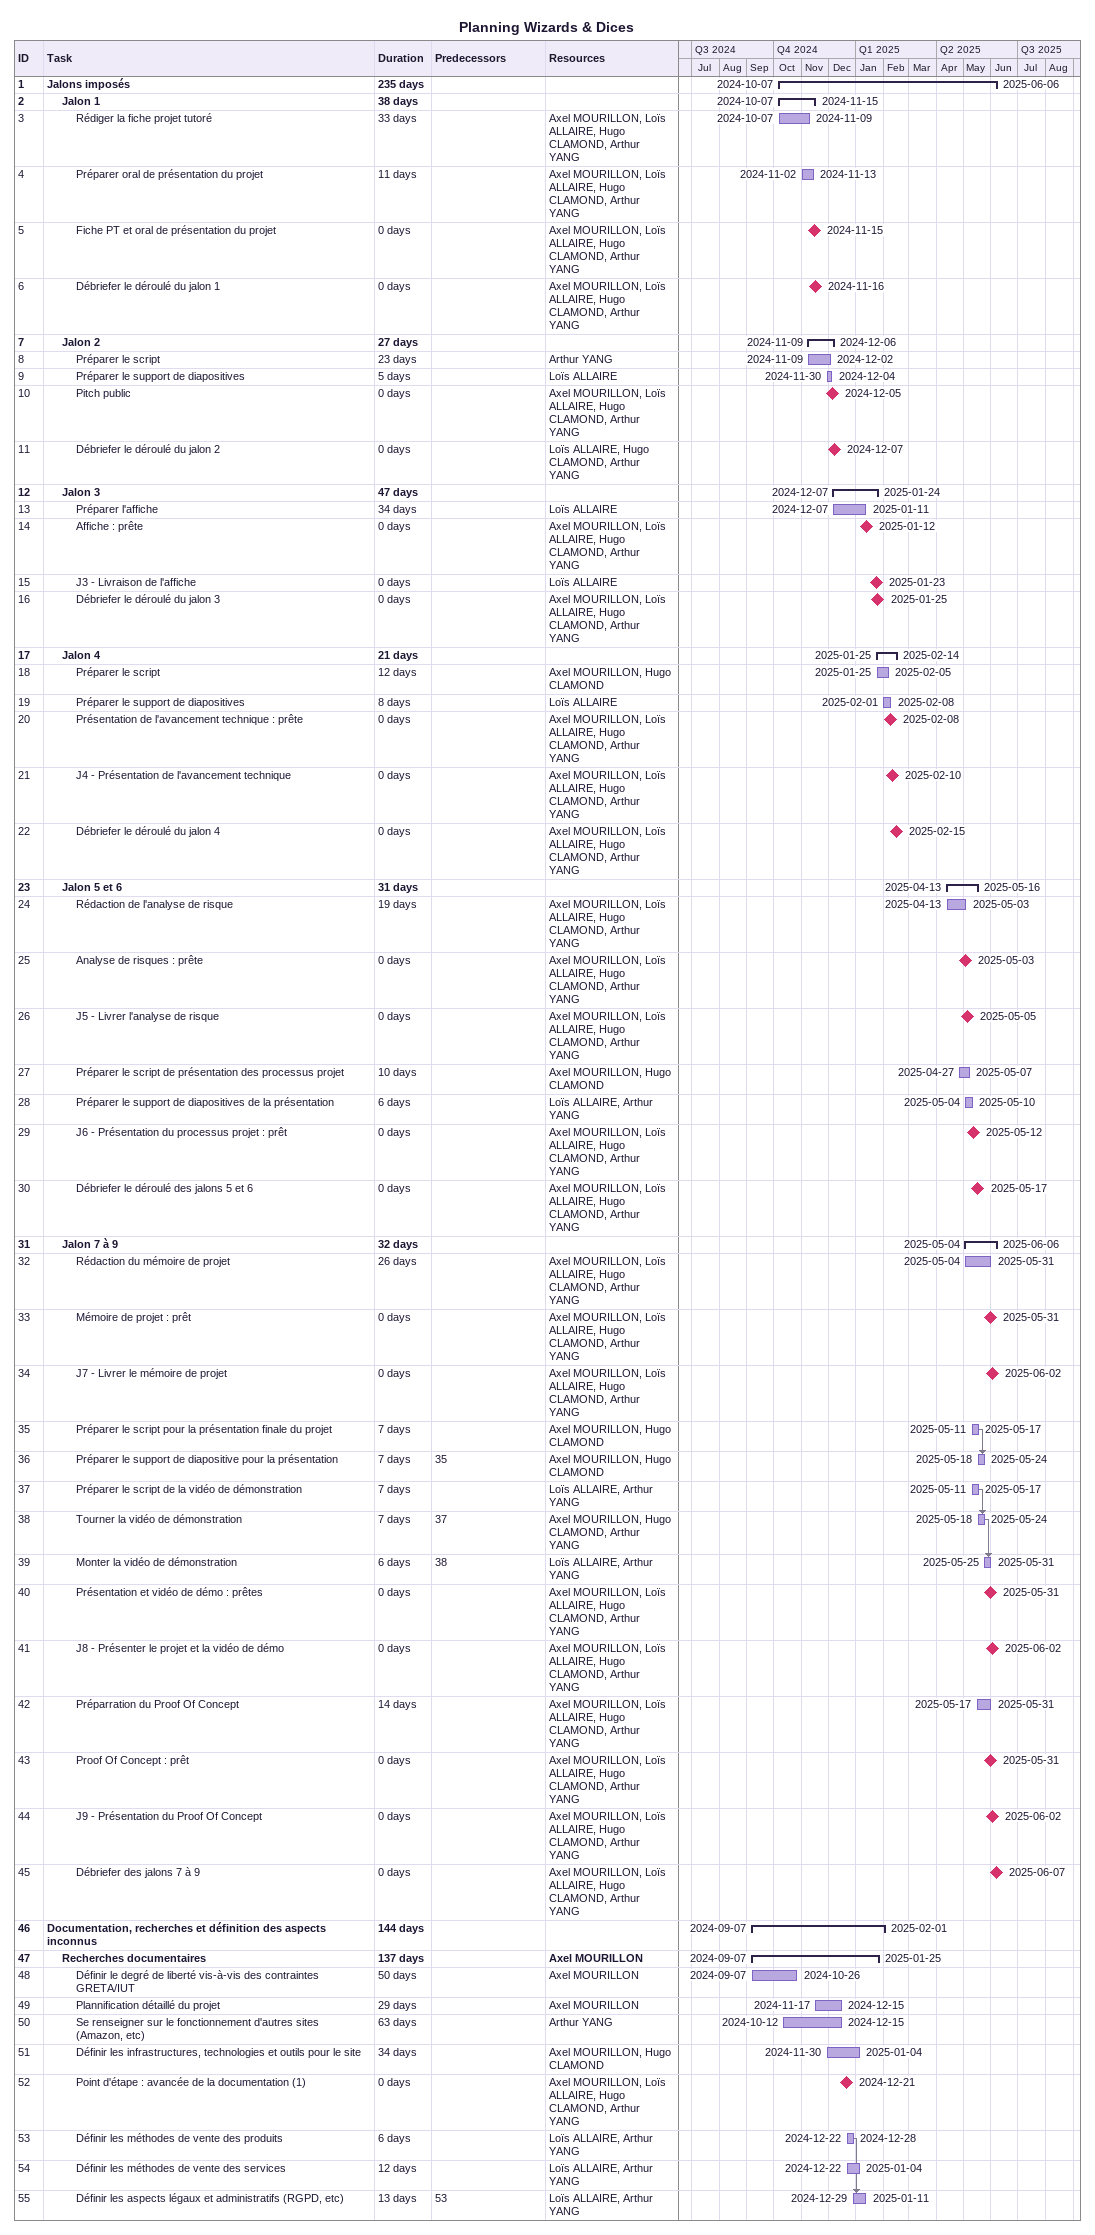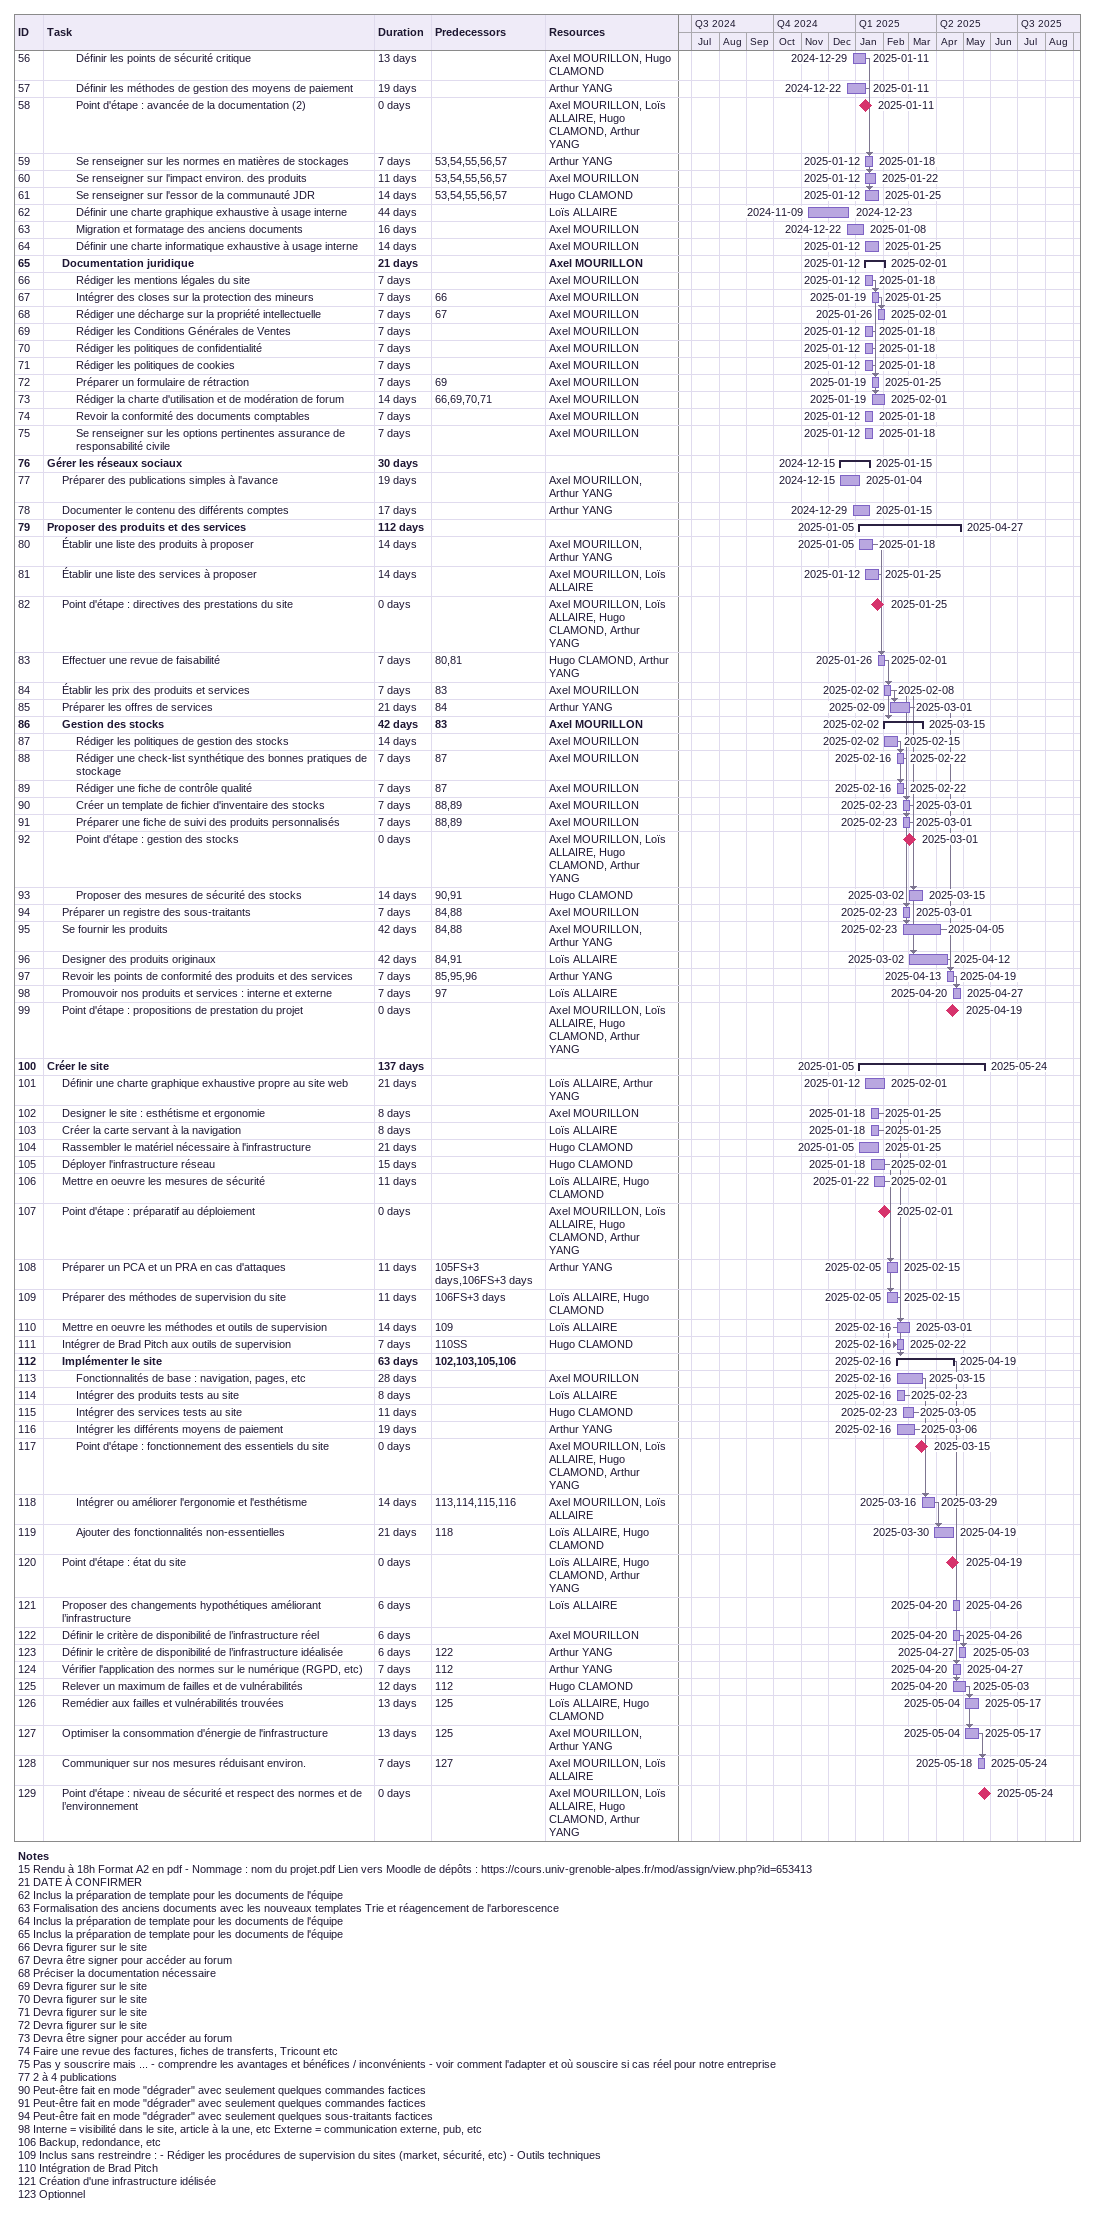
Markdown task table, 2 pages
Planning Wizards & Dices

| ID | Level | Task | Duration | Start | Finish | Predecessors | Resources |
|---|---|---|---|---|---|---|---|
| 1 | 1 | **Jalons imposés** | 235d | 2024-10-07 | 2025-06-06 |  |  |
| 2 | 2 | **Jalon 1** | 38d | 2024-10-07 | 2024-11-15 |  |  |
| 3 | 3 | Rédiger la fiche projet tutoré | 33d | 2024-10-07 | 2024-11-09 |  | Axel MOURILLON, Loïs ALLAIRE, Hugo CLAMOND, Arthur YANG |
| 4 | 3 | Préparer oral de présentation du projet | 11d | 2024-11-02 | 2024-11-13 |  | Axel MOURILLON, Loïs ALLAIRE, Hugo CLAMOND, Arthur YANG |
| 5 | 3 | Fiche PT et oral de présentation du projet | 0d | 2024-11-15 | 2024-11-15 |  | Axel MOURILLON, Loïs ALLAIRE, Hugo CLAMOND, Arthur YANG |
| 6 | 3 | Débriefer le déroulé du jalon 1 | 0d | 2024-11-16 | 2024-11-16 |  | Axel MOURILLON, Loïs ALLAIRE, Hugo CLAMOND, Arthur YANG |
| 7 | 2 | **Jalon 2** | 27d | 2024-11-09 | 2024-12-06 |  |  |
| 8 | 3 | Préparer le script | 23d | 2024-11-09 | 2024-12-02 |  | Arthur YANG |
| 9 | 3 | Préparer le support de diapositives | 5d | 2024-11-30 | 2024-12-04 |  | Loïs ALLAIRE |
| 10 | 3 | Pitch public | 0d | 2024-12-05 | 2024-12-05 |  | Axel MOURILLON, Loïs ALLAIRE, Hugo CLAMOND, Arthur YANG |
| 11 | 3 | Débriefer le déroulé du jalon 2 | 0d | 2024-12-07 | 2024-12-07 |  | Loïs ALLAIRE, Hugo CLAMOND, Arthur YANG |
| 12 | 2 | **Jalon 3** | 47d | 2024-12-07 | 2025-01-24 |  |  |
| 13 | 3 | Préparer l'affiche | 34d | 2024-12-07 | 2025-01-11 |  | Loïs ALLAIRE |
| 14 | 3 | Affiche : prête | 0d | 2025-01-12 | 2025-01-12 |  | Axel MOURILLON, Loïs ALLAIRE, Hugo CLAMOND, Arthur YANG |
| 15 | 3 | J3 - Livraison de l'affiche | 0d | 2025-01-23 | 2025-01-23 |  | Loïs ALLAIRE |
| 16 | 3 | Débriefer le déroulé du jalon 3 | 0d | 2025-01-25 | 2025-01-25 |  | Axel MOURILLON, Loïs ALLAIRE, Hugo CLAMOND, Arthur YANG |
| 17 | 2 | **Jalon 4** | 21d | 2025-01-25 | 2025-02-14 |  |  |
| 18 | 3 | Préparer le script | 12d | 2025-01-25 | 2025-02-05 |  | Axel MOURILLON, Hugo CLAMOND |
| 19 | 3 | Préparer le support de diapositives | 8d | 2025-02-01 | 2025-02-08 |  | Loïs ALLAIRE |
| 20 | 3 | Présentation de l'avancement technique : prête | 0d | 2025-02-08 | 2025-02-08 |  | Axel MOURILLON, Loïs ALLAIRE, Hugo CLAMOND, Arthur YANG |
| 21 | 3 | J4 - Présentation de l'avancement technique | 0d | 2025-02-10 | 2025-02-10 |  | Axel MOURILLON, Loïs ALLAIRE, Hugo CLAMOND, Arthur YANG |
| 22 | 3 | Débriefer le déroulé du jalon 4 | 0d | 2025-02-15 | 2025-02-15 |  | Axel MOURILLON, Loïs ALLAIRE, Hugo CLAMOND, Arthur YANG |
| 23 | 2 | **Jalon 5 et 6** | 31d | 2025-04-13 | 2025-05-16 |  |  |
| 24 | 3 | Rédaction de l'analyse de risque | 19d | 2025-04-13 | 2025-05-03 |  | Axel MOURILLON, Loïs ALLAIRE, Hugo CLAMOND, Arthur YANG |
| 25 | 3 | Analyse de risques : prête | 0d | 2025-05-03 | 2025-05-03 |  | Axel MOURILLON, Loïs ALLAIRE, Hugo CLAMOND, Arthur YANG |
| 26 | 3 | J5 - Livrer l'analyse de risque | 0d | 2025-05-05 | 2025-05-05 |  | Axel MOURILLON, Loïs ALLAIRE, Hugo CLAMOND, Arthur YANG |
| 27 | 3 | Préparer le script de présentation des processus projet | 10d | 2025-04-27 | 2025-05-07 |  | Axel MOURILLON, Hugo CLAMOND |
| 28 | 3 | Préparer le support de diapositives de la présentation | 6d | 2025-05-04 | 2025-05-10 |  | Loïs ALLAIRE, Arthur YANG |
| 29 | 3 | J6 - Présentation du processus projet : prêt | 0d | 2025-05-12 | 2025-05-12 |  | Axel MOURILLON, Loïs ALLAIRE, Hugo CLAMOND, Arthur YANG |
| 30 | 3 | Débriefer le déroulé des jalons 5 et 6 | 0d | 2025-05-17 | 2025-05-17 |  | Axel MOURILLON, Loïs ALLAIRE, Hugo CLAMOND, Arthur YANG |
| 31 | 2 | **Jalon 7 à 9** | 32d | 2025-05-04 | 2025-06-06 |  |  |
| 32 | 3 | Rédaction du mémoire de projet | 26d | 2025-05-04 | 2025-05-31 |  | Axel MOURILLON, Loïs ALLAIRE, Hugo CLAMOND, Arthur YANG |
| 33 | 3 | Mémoire de projet : prêt | 0d | 2025-05-31 | 2025-05-31 |  | Axel MOURILLON, Loïs ALLAIRE, Hugo CLAMOND, Arthur YANG |
| 34 | 3 | J7 - Livrer le mémoire de projet | 0d | 2025-06-02 | 2025-06-02 |  | Axel MOURILLON, Loïs ALLAIRE, Hugo CLAMOND, Arthur YANG |
| 35 | 3 | Préparer le script pour la présentation finale du projet | 7d | 2025-05-11 | 2025-05-17 |  | Axel MOURILLON, Hugo CLAMOND |
| 36 | 3 | Préparer le support de diapositive pour la présentation | 7d | 2025-05-18 | 2025-05-24 | 35 | Axel MOURILLON, Hugo CLAMOND |
| 37 | 3 | Préparer le script de la vidéo de démonstration | 7d | 2025-05-11 | 2025-05-17 |  | Loïs ALLAIRE, Arthur YANG |
| 38 | 3 | Tourner la vidéo de démonstration | 7d | 2025-05-18 | 2025-05-24 | 37 | Axel MOURILLON, Hugo CLAMOND, Arthur YANG |
| 39 | 3 | Monter la vidéo de démonstration | 6d | 2025-05-25 | 2025-05-31 | 38 | Loïs ALLAIRE, Arthur YANG |
| 40 | 3 | Présentation et vidéo de démo : prêtes | 0d | 2025-05-31 | 2025-05-31 |  | Axel MOURILLON, Loïs ALLAIRE, Hugo CLAMOND, Arthur YANG |
| 41 | 3 | J8 - Présenter le projet et la vidéo de démo | 0d | 2025-06-02 | 2025-06-02 |  | Axel MOURILLON, Loïs ALLAIRE, Hugo CLAMOND, Arthur YANG |
| 42 | 3 | Préparration du Proof Of Concept | 14d | 2025-05-17 | 2025-05-31 |  | Axel MOURILLON, Loïs ALLAIRE, Hugo CLAMOND, Arthur YANG |
| 43 | 3 | Proof Of Concept : prêt | 0d | 2025-05-31 | 2025-05-31 |  | Axel MOURILLON, Loïs ALLAIRE, Hugo CLAMOND, Arthur YANG |
| 44 | 3 | J9 - Présentation du Proof Of Concept | 0d | 2025-06-02 | 2025-06-02 |  | Axel MOURILLON, Loïs ALLAIRE, Hugo CLAMOND, Arthur YANG |
| 45 | 3 | Débriefer des jalons 7 à 9 | 0d | 2025-06-07 | 2025-06-07 |  | Axel MOURILLON, Loïs ALLAIRE, Hugo CLAMOND, Arthur YANG |
| 46 | 1 | **Documentation, recherches et définition des aspects inconnus** | 144d | 2024-09-07 | 2025-02-01 |  |  |
| 47 | 2 | **Recherches documentaires** | 137d | 2024-09-07 | 2025-01-25 |  | Axel MOURILLON |
| 48 | 3 | Définir le degré de liberté vis-à-vis des contraintes GRETA/IUT | 50d | 2024-09-07 | 2024-10-26 |  | Axel MOURILLON |
| 49 | 3 | Plannification détaillé du projet | 29d | 2024-11-17 | 2024-12-15 |  | Axel MOURILLON |
| 50 | 3 | Se renseigner sur le fonctionnement d'autres sites (Amazon, etc) | 63d | 2024-10-12 | 2024-12-15 |  | Arthur YANG |
| 51 | 3 | Définir les infrastructures, technologies et outils pour le site | 34d | 2024-11-30 | 2025-01-04 |  | Axel MOURILLON, Hugo CLAMOND |
| 52 | 3 | Point d'étape : avancée de la documentation (1) | 0d | 2024-12-21 | 2024-12-21 |  | Axel MOURILLON, Loïs ALLAIRE, Hugo CLAMOND, Arthur YANG |
| 53 | 3 | Définir les méthodes de vente des produits | 6d | 2024-12-22 | 2024-12-28 |  | Loïs ALLAIRE, Arthur YANG |
| 54 | 3 | Définir les méthodes de vente des services | 12d | 2024-12-22 | 2025-01-04 |  | Loïs ALLAIRE, Arthur YANG |
| 55 | 3 | Définir les aspects légaux et administratifs (RGPD, etc) | 13d | 2024-12-29 | 2025-01-11 | 53 | Loïs ALLAIRE, Arthur YANG |
| 56 | 3 | Définir les points de sécurité critique | 13d | 2024-12-29 | 2025-01-11 |  | Axel MOURILLON, Hugo CLAMOND |
| 57 | 3 | Définir les méthodes de gestion des moyens de paiement | 19d | 2024-12-22 | 2025-01-11 |  | Arthur YANG |
| 58 | 3 | Point d'étape : avancée de la documentation (2) | 0d | 2025-01-11 | 2025-01-11 |  | Axel MOURILLON, Loïs ALLAIRE, Hugo CLAMOND, Arthur YANG |
| 59 | 3 | Se renseigner sur les normes en matières de stockages | 7d | 2025-01-12 | 2025-01-18 | 53, 54, 55, 56, 57 | Arthur YANG |
| 60 | 3 | Se renseigner sur l'impact environ. des produits | 11d | 2025-01-12 | 2025-01-22 | 53, 54, 55, 56, 57 | Axel MOURILLON |
| 61 | 3 | Se renseigner sur l'essor de la communauté JDR | 14d | 2025-01-12 | 2025-01-25 | 53, 54, 55, 56, 57 | Hugo CLAMOND |
| 62 | 3 | Définir une charte graphique exhaustive à usage interne | 44d | 2024-11-09 | 2024-12-23 |  | Loïs ALLAIRE |
| 63 | 3 | Migration et formatage des anciens documents | 16d | 2024-12-22 | 2025-01-08 |  | Axel MOURILLON |
| 64 | 3 | Définir une charte informatique exhaustive à usage interne | 14d | 2025-01-12 | 2025-01-25 |  | Axel MOURILLON |
| 65 | 2 | **Documentation juridique** | 21d | 2025-01-12 | 2025-02-01 |  | Axel MOURILLON |
| 66 | 3 | Rédiger les mentions légales du site | 7d | 2025-01-12 | 2025-01-18 |  | Axel MOURILLON |
| 67 | 3 | Intégrer des closes sur la protection des mineurs | 7d | 2025-01-19 | 2025-01-25 | 66 | Axel MOURILLON |
| 68 | 3 | Rédiger une décharge sur la propriété intellectuelle | 7d | 2025-01-26 | 2025-02-01 | 67 | Axel MOURILLON |
| 69 | 3 | Rédiger les Conditions Générales de Ventes | 7d | 2025-01-12 | 2025-01-18 |  | Axel MOURILLON |
| 70 | 3 | Rédiger les politiques de confidentialité | 7d | 2025-01-12 | 2025-01-18 |  | Axel MOURILLON |
| 71 | 3 | Rédiger les politiques de cookies | 7d | 2025-01-12 | 2025-01-18 |  | Axel MOURILLON |
| 72 | 3 | Préparer un formulaire de rétraction | 7d | 2025-01-19 | 2025-01-25 | 69 | Axel MOURILLON |
| 73 | 3 | Rédiger la charte d'utilisation et de modération de forum | 14d | 2025-01-19 | 2025-02-01 | 66, 69, 70, 71 | Axel MOURILLON |
| 74 | 3 | Revoir la conformité des documents comptables | 7d | 2025-01-12 | 2025-01-18 |  | Axel MOURILLON |
| 75 | 3 | Se renseigner sur les options pertinentes assurance de responsabilité civile | 7d | 2025-01-12 | 2025-01-18 |  | Axel MOURILLON |
| 76 | 1 | **Gérer les réseaux sociaux** | 30d | 2024-12-15 | 2025-01-15 |  |  |
| 77 | 2 | Préparer des publications simples à l'avance | 19d | 2024-12-15 | 2025-01-04 |  | Axel MOURILLON, Arthur YANG |
| 78 | 2 | Documenter le contenu des différents comptes | 17d | 2024-12-29 | 2025-01-15 |  | Arthur YANG |
| 79 | 1 | **Proposer des produits et des services** | 112d | 2025-01-05 | 2025-04-27 |  |  |
| 80 | 2 | Établir une liste des produits à proposer | 14d | 2025-01-05 | 2025-01-18 |  | Axel MOURILLON, Arthur YANG |
| 81 | 2 | Établir une liste des services à proposer | 14d | 2025-01-12 | 2025-01-25 |  | Axel MOURILLON, Loïs ALLAIRE |
| 82 | 2 | Point d'étape : directives des prestations du site | 0d | 2025-01-25 | 2025-01-25 |  | Axel MOURILLON, Loïs ALLAIRE, Hugo CLAMOND, Arthur YANG |
| 83 | 2 | Effectuer une revue de faisabilité | 7d | 2025-01-26 | 2025-02-01 | 80, 81 | Hugo CLAMOND, Arthur YANG |
| 84 | 2 | Établir les prix des produits et services | 7d | 2025-02-02 | 2025-02-08 | 83 | Axel MOURILLON |
| 85 | 2 | Préparer les offres de services | 21d | 2025-02-09 | 2025-03-01 | 84 | Arthur YANG |
| 86 | 2 | **Gestion des stocks** | 42d | 2025-02-02 | 2025-03-15 | 83 | Axel MOURILLON |
| 87 | 3 | Rédiger les politiques de gestion des stocks | 14d | 2025-02-02 | 2025-02-15 |  | Axel MOURILLON |
| 88 | 3 | Rédiger une check-list synthétique des bonnes pratiques de stockage | 7d | 2025-02-16 | 2025-02-22 | 87 | Axel MOURILLON |
| 89 | 3 | Rédiger une fiche de contrôle qualité | 7d | 2025-02-16 | 2025-02-22 | 87 | Axel MOURILLON |
| 90 | 3 | Créer un template de fichier d'inventaire des stocks | 7d | 2025-02-23 | 2025-03-01 | 88, 89 | Axel MOURILLON |
| 91 | 3 | Préparer une fiche de suivi des produits personnalisés | 7d | 2025-02-23 | 2025-03-01 | 88, 89 | Axel MOURILLON |
| 92 | 3 | Point d'étape : gestion des stocks | 0d | 2025-03-01 | 2025-03-01 |  | Axel MOURILLON, Loïs ALLAIRE, Hugo CLAMOND, Arthur YANG |
| 93 | 3 | Proposer des mesures de sécurité des stocks | 14d | 2025-03-02 | 2025-03-15 | 90, 91 | Hugo CLAMOND |
| 94 | 2 | Préparer un registre des sous-traitants | 7d | 2025-02-23 | 2025-03-01 | 84, 88 | Axel MOURILLON |
| 95 | 2 | Se fournir les produits | 42d | 2025-02-23 | 2025-04-05 | 84, 88 | Axel MOURILLON, Arthur YANG |
| 96 | 2 | Designer des produits originaux | 42d | 2025-03-02 | 2025-04-12 | 84, 91 | Loïs ALLAIRE |
| 97 | 2 | Revoir les points de conformité des produits et des services | 7d | 2025-04-13 | 2025-04-19 | 85, 95, 96 | Arthur YANG |
| 98 | 2 | Promouvoir nos produits et services : interne et externe | 7d | 2025-04-20 | 2025-04-27 | 97 | Loïs ALLAIRE |
| 99 | 2 | Point d'étape : propositions de prestation du projet | 0d | 2025-04-19 | 2025-04-19 |  | Axel MOURILLON, Loïs ALLAIRE, Hugo CLAMOND, Arthur YANG |
| 100 | 1 | **Créer le site** | 137d | 2025-01-05 | 2025-05-24 |  |  |
| 101 | 2 | Définir une charte graphique exhaustive propre au site web | 21d | 2025-01-12 | 2025-02-01 |  | Loïs ALLAIRE, Arthur YANG |
| 102 | 2 | Designer le site : esthétisme et ergonomie | 8d | 2025-01-18 | 2025-01-25 |  | Axel MOURILLON |
| 103 | 2 | Créer la carte servant à la navigation | 8d | 2025-01-18 | 2025-01-25 |  | Loïs ALLAIRE |
| 104 | 2 | Rassembler le matériel nécessaire à l'infrastructure | 21d | 2025-01-05 | 2025-01-25 |  | Hugo CLAMOND |
| 105 | 2 | Déployer l'infrastructure réseau | 15d | 2025-01-18 | 2025-02-01 |  | Hugo CLAMOND |
| 106 | 2 | Mettre en oeuvre les mesures de sécurité | 11d | 2025-01-22 | 2025-02-01 |  | Loïs ALLAIRE, Hugo CLAMOND |
| 107 | 2 | Point d'étape : préparatif au déploiement | 0d | 2025-02-01 | 2025-02-01 |  | Axel MOURILLON, Loïs ALLAIRE, Hugo CLAMOND, Arthur YANG |
| 108 | 2 | Préparer un PCA et un PRA en cas d'attaques | 11d | 2025-02-05 | 2025-02-15 | 105FS+3d, 106FS+3d | Arthur YANG |
| 109 | 2 | Préparer des méthodes de supervision du site | 11d | 2025-02-05 | 2025-02-15 | 106FS+3d | Loïs ALLAIRE, Hugo CLAMOND |
| 110 | 2 | Mettre en oeuvre les méthodes et outils de supervision | 14d | 2025-02-16 | 2025-03-01 | 109 | Loïs ALLAIRE |
| 111 | 2 | Intégrer de Brad Pitch aux outils de supervision | 7d | 2025-02-16 | 2025-02-22 | 110SS | Hugo CLAMOND |
| 112 | 2 | **Implémenter le site** | 63d | 2025-02-16 | 2025-04-19 | 102, 103, 105, 106 |  |
| 113 | 3 | Fonctionnalités de base : navigation, pages, etc | 28d | 2025-02-16 | 2025-03-15 |  | Axel MOURILLON |
| 114 | 3 | Intégrer des produits tests au site | 8d | 2025-02-16 | 2025-02-23 |  | Loïs ALLAIRE |
| 115 | 3 | Intégrer des services tests au site | 11d | 2025-02-23 | 2025-03-05 |  | Hugo CLAMOND |
| 116 | 3 | Intégrer les différents moyens de paiement | 19d | 2025-02-16 | 2025-03-06 |  | Arthur YANG |
| 117 | 3 | Point d'étape : fonctionnement des essentiels du site | 0d | 2025-03-15 | 2025-03-15 |  | Axel MOURILLON, Loïs ALLAIRE, Hugo CLAMOND, Arthur YANG |
| 118 | 3 | Intégrer ou améliorer l'ergonomie et l'esthétisme | 14d | 2025-03-16 | 2025-03-29 | 113, 114, 115, 116 | Axel MOURILLON, Loïs ALLAIRE |
| 119 | 3 | Ajouter des fonctionnalités non-essentielles | 21d | 2025-03-30 | 2025-04-19 | 118 | Loïs ALLAIRE, Hugo CLAMOND |
| 120 | 2 | Point d'étape : état du site | 0d | 2025-04-19 | 2025-04-19 |  | Loïs ALLAIRE, Hugo CLAMOND, Arthur YANG |
| 121 | 2 | Proposer des changements hypothétiques améliorant l’infrastructure | 6d | 2025-04-20 | 2025-04-26 |  | Loïs ALLAIRE |
| 122 | 2 | Définir le critère de disponibilité de l’infrastructure réel | 6d | 2025-04-20 | 2025-04-26 |  | Axel MOURILLON |
| 123 | 2 | Définir le critère de disponibilité de l’infrastructure idéalisée | 6d | 2025-04-27 | 2025-05-03 | 122 | Arthur YANG |
| 124 | 2 | Vérifier l'application des normes sur le numérique (RGPD, etc) | 7d | 2025-04-20 | 2025-04-27 | 112 | Arthur YANG |
| 125 | 2 | Relever un maximum de failles et de vulnérabilités | 12d | 2025-04-20 | 2025-05-03 | 112 | Hugo CLAMOND |
| 126 | 2 | Remédier aux failles et vulnérabilités trouvées | 13d | 2025-05-04 | 2025-05-17 | 125 | Loïs ALLAIRE, Hugo CLAMOND |
| 127 | 2 | Optimiser la consommation d'énergie de l'infrastructure | 13d | 2025-05-04 | 2025-05-17 | 125 | Axel MOURILLON, Arthur YANG |
| 128 | 2 | Communiquer sur nos mesures réduisant environ. | 7d | 2025-05-18 | 2025-05-24 | 127 | Axel MOURILLON, Loïs ALLAIRE |
| 129 | 2 | Point d'étape : niveau de sécurité et respect des normes et de l’environnement | 0d | 2025-05-24 | 2025-05-24 |  | Axel MOURILLON, Loïs ALLAIRE, Hugo CLAMOND, Arthur YANG |

Notes
- 15: Rendu à 18h Format A2 en pdf - Nommage : nom du projet.pdf Lien vers Moodle de dépôts : https://cours.univ-grenoble-alpes.fr/mod/assign/view.php?id=653413
- 21: DATE À CONFIRMER
- 62: Inclus la préparation de template pour les documents de l'équipe
- 63: Formalisation des anciens documents avec les nouveaux templates Trie et réagencement de l'arborescence
- 64: Inclus la préparation de template pour les documents de l'équipe
- 65: Inclus la préparation de template pour les documents de l'équipe
- 66: Devra figurer sur le site
- 67: Devra être signer pour accéder au forum
- 68: Préciser la documentation nécessaire
- 69: Devra figurer sur le site
- 70: Devra figurer sur le site
- 71: Devra figurer sur le site
- 72: Devra figurer sur le site
- 73: Devra être signer pour accéder au forum
- 74: Faire une revue des factures, fiches de transferts, Tricount etc
- 75: Pas y souscrire mais ... - comprendre les avantages et bénéfices / inconvénients - voir comment l'adapter et où souscire si cas réel pour notre entreprise
- 77: 2 à 4 publications
- 90: Peut-être fait en mode "dégrader" avec seulement quelques commandes factices
- 91: Peut-être fait en mode "dégrader" avec seulement quelques commandes factices
- 94: Peut-être fait en mode "dégrader" avec seulement quelques sous-traitants factices
- 98: Interne = visibilité dans le site, article à la une, etc Externe = communication externe, pub, etc
- 106: Backup, redondance, etc
- 109: Inclus sans restreindre : - Rédiger les procédures de supervision du sites (market, sécurité, etc) - Outils techniques
- 110: Intégration de Brad Pitch
- 121: Création d'une infrastructure idélisée
- 123: Optionnel
